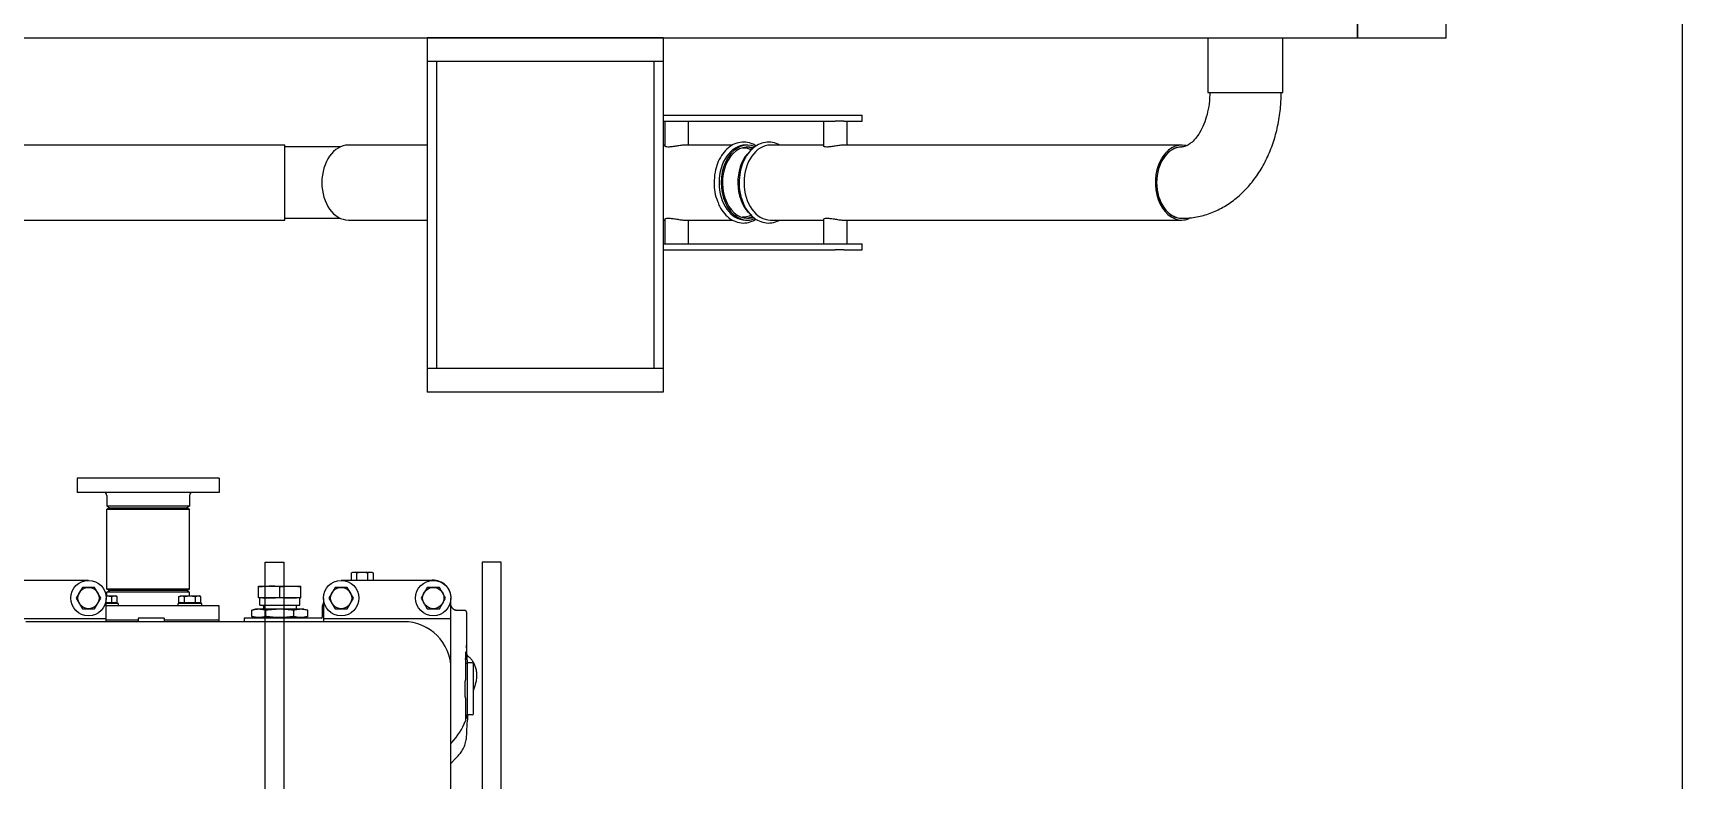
# Model space of a CAD drawing. Header units: millimetres. Extents: x 156850 to 204135, y 56350 to 74150.
# Drawn here: x 158953 to 160350, y 63011 to 63644 of the extents above; entities that cross this region are included whole.
import ezdxf

# ---------------------------------------------------------------- set-up
doc = ezdxf.new("R2010")
doc.units = ezdxf.units.MM
doc.header["$LTSCALE"] = 150
doc.layers.add('-----33 Equipment', color=5, linetype='Continuous')

# ---------------------------------------------------------------- blocks, each defined once
blk = doc.blocks.new('X-2F-PLAN$0$A$C73FA2420')
at = {"color": 0, "linetype": 'Continuous'}
for p, q in [((3393.733949000714, 422.7776102818898), (3393.733949000714, 530.7776102818898)), ((3426.233949000714, 437.7776102818898), (3426.233949000714, 515.7776102818898)), ((3391.233949000714, 170.7776102818898), (3391.233949000714, 490.7776102818898)), ((3411.233949000714, 448.1699151272769), (3402.233949000714, 442.9737627045834)), ((3420.233949000714, 442.9737627045834), (3411.233949000714, 448.1699151272769)), ((3512.733949000714, 447.2476102819201), (3500.733949000714, 447.2476102819201)), ((3500.733949000714, 327.2476102819201), (3500.733949000714, 447.2476102819201)), ((3512.733949000714, 327.2476102819201), (3512.733949000714, 447.2476102819201)), ((3402.233949000714, 442.9737627045834), (3402.233949000714, 432.5814578590798)), ((3420.233949000714, 432.5814578590798), (3420.233949000714, 442.9737627045834)), ((3391.233949000714, 422.7776102818898), (3411.233949000714, 422.7776102818898)), ((3392.733949000714, 422.7776102818898), (3392.733949000714, 395.7776102818898)), ((3402.233949000714, 432.5814578590798), (3411.233949000714, 427.3853054363863)), ((3404.733949000714, 327.2476102819201), (3404.733949000714, 422.7776102818898)), ((3406.733949000714, 412.602949341177), (3406.733949000714, 422.7776102818898)), ((3407.333949000691, 422.7776102818898), (3407.333949000691, 413.365345034108)), ((3411.233949000714, 427.3853054363863), (3420.233949000714, 432.5814578590798)), ((3413.133949000621, 422.9135009638267), (3413.133949000621, 414.6030430218088)), ((3413.133949000621, 422.2476102819201), (3416.290573327686, 422.2476102819201)), ((3416.290573327686, 422.2476102819201), (3417.733949000714, 419.7476102819201)), ((3416.290573327686, 352.2476102819201), (3416.290573327686, 422.2476102819201)), ((3417.733953882824, 420.2476068225806), (3418.88865510968, 422.2476072928985)), ((3417.733949000714, 354.2477249695803), (3417.733949000714, 420.2474955940852)), ((3418.888649932574, 422.2476102819201), (3486.579248068738, 422.2476102819201)), ((3418.888649960514, 352.2476102819201), (3418.888649960514, 422.2476102818036)), ((3487.733944118489, 420.2476068225806), (3486.579242891632, 422.2476072928985)), ((3486.579248040915, 422.2476102818036), (3486.579248040915, 352.2476102819201)), ((3489.177324673627, 422.2476102819201), (3487.733949000714, 419.7476102819201)), ((3487.733949000714, 420.2474955940852), (3487.733949000714, 354.2477249695803)), ((3498.233949000714, 422.2476102819201), (3489.177324673627, 422.2476102819201)), ((3489.177324673627, 352.2476102819201), (3489.177324673627, 422.2476102819201)), ((3406.733949000714, 412.602949341177), (3404.733949000714, 412.602949341177)), ((3407.333949000691, 417.9841471877298), (3412.419417820871, 417.9841471877298)), ((3407.333949000691, 413.365345034108), (3412.419417820871, 413.365345034108)), ((3412.419417820871, 413.365345034108), (3413.133949000621, 414.602949341177)), ((3394.233949000714, 395.7776102818898), (3391.233949000714, 395.7776102818898)), ((3394.233949000714, 373.7776102818898), (3394.233949000714, 395.7776102818898)), ((3394.233949000714, 373.7776102818898), (3391.233949000714, 373.7776102818898)), ((3392.733949000714, 373.7776102818898), (3392.733949000714, 327.2476102819201)), ((3404.733949000714, 361.8922712224885), (3406.733949000714, 361.8922712224885)), ((3406.733949000714, 341.8922712224885), (3406.733949000714, 361.8922712224885)), ((3407.333949000691, 361.1298755296157), (3412.419417820871, 361.1298755296157)), ((3407.333949000691, 361.1298755296157), (3407.333949000691, 342.6546669154777)), ((3407.333949000691, 356.5110733759939), (3412.419417820871, 356.5110733759939)), ((3412.419417820871, 361.1298755296157), (3413.133949000621, 359.8922712224885)), ((3413.133949000621, 359.8921775419149), (3413.133949000621, 343.8923649031785)), ((3413.133949000621, 352.2476102819201), (3416.290573327686, 352.2476102819201)), ((3416.290573327686, 352.2476102819201), (3417.733949000714, 354.7476102819201)), ((3417.733953882824, 354.2476137410849), (3418.88865510968, 352.2476132708252)), ((3418.888649932574, 352.2476102819201), (3486.579248068738, 352.2476102819201)), ((3487.733944118489, 354.2476137410849), (3486.579242891632, 352.2476132708252)), ((3489.177324673627, 352.2476102819201), (3487.733949000714, 354.7476102819201)), ((3498.233949000714, 352.2476102819201), (3489.177324673627, 352.2476102819201)), ((3404.733949000714, 341.8922712224885), (3406.733949000714, 341.8922712224885)), ((3407.333949000691, 347.2734690689831), (3412.419417820871, 347.2734690689831)), ((3407.333949000691, 342.6546669154777), (3412.419417820871, 342.6546669154777)), ((3412.419417820871, 342.6546669154777), (3413.133949000621, 343.8922712224885)), ((3391.233949000714, 327.2476102819201), (3404.733949000714, 327.2476102819201)), ((3512.733949000714, 327.2476102819201), (3500.733949000714, 327.2476102819201)), ((3394.233949000714, 305.9597652307129), (3391.233949000714, 305.9597652307129)), ((3394.233949000714, 240.5776102818782), (3394.233949000714, 305.9597652307129)), ((3394.733949000714, 296.1776102819131), (3394.233949000714, 296.1776102819131)), ((3395.583712629392, 299.4489713186049), (3394.733949000714, 296.2776102818898)), ((3394.733949000714, 255.2778516053804), (3394.733949000714, 296.2773689582828)), ((3395.583712629392, 299.4489713186049), (3400.88418537192, 299.4489713186049)), ((3401.733949000714, 296.2776102818898), (3400.88418537192, 299.4489713186049)), ((3401.733949000714, 255.2778516053804), (3401.733949000714, 296.2773689582828)), ((3411.341644155327, 257.8581993742264), (3411.341644155327, 293.7776102817734)), ((3411.341644155327, 293.7776102818898), (3421.341644155327, 293.7776102818898)), ((3421.341644155327, 293.7776102818898), (3421.341644155327, 257.8581993742264)), ((3395.583712629392, 287.6132908001891), (3400.88418537192, 287.6132908001891)), ((3404.319735438214, 289.6276102819247), (3402.733949000714, 289.6276102819247)), ((3405.341644155327, 290.2353054364212), (3405.026842219522, 289.9205035006744)), ((3405.341644155327, 292.7776102818898), (3405.341644155327, 258.7776102818898)), ((3405.341644155327, 292.7776102818898), (3410.741644155234, 292.7776102818898)), ((3411.835356537369, 275.6977286249748), (3420.847931773053, 275.6977286249748)), ((3394.733949000714, 255.3776102819247), (3394.233949000714, 255.3776102819247)), ((3395.583712629392, 252.1062492451165), (3394.733949000714, 255.2776102818898)), ((3395.583712629392, 263.941929763474), (3400.88418537192, 263.941929763474)), ((3395.583712629392, 252.1062492451165), (3400.88418537192, 252.1062492451165)), ((3401.733949000714, 255.2776102818898), (3400.88418537192, 252.1062492451165)), ((3404.319735438214, 261.9276102819131), (3402.733949000714, 261.9276102819131)), ((3405.341644155327, 261.3199151273002), (3405.026842219522, 261.6347170629888)), ((3405.341644155327, 258.7776102818898), (3410.741644155234, 258.7776102818898)), ((3411.341644155327, 257.8581993742264), (3421.341644155327, 257.8581993742264)), ((3411.233949000714, 238.7776102818898), (3391.233949000714, 238.7776102818898)), ((3393.733949000714, 130.7776102818898), (3393.733949000714, 238.7776102818898)), ((3404.602555450052, 239.7776102818898), (3395.033949000644, 239.7776102818898)), ((3411.233949000714, 234.1699151272769), (3402.233949000714, 228.9737627045834)), ((3402.233949000714, 228.9737627045834), (3402.233949000714, 218.5814578590798)), ((3420.233949000714, 228.9737627045834), (3411.233949000714, 234.1699151272769)), ((3420.233949000714, 218.5814578590798), (3420.233949000714, 228.9737627045834)), ((3426.233949000714, 145.7776102818898), (3426.233949000714, 223.7776102818898)), ((3402.233949000714, 218.5814578590798), (3411.233949000714, 213.3853054363863)), ((3411.233949000714, 213.3853054363863), (3420.233949000714, 218.5814578590798)), ((3426.233949000714, 215.0152145889006), (3432.519417820848, 215.0152145889006)), ((3426.233949000714, 210.3964124353952), (3432.519417820848, 210.3964124353952)), ((3433.233949000714, 213.7776102818898), (3433.233949000714, 197.7776102818898)), ((3426.233949000714, 201.1588081283262), (3432.519417820848, 201.1588081283262)), ((3426.233949000714, 196.5400059748208), (3432.519417820848, 196.5400059748208)), ((3411.233949000714, 156.1699151272769), (3402.233949000714, 150.9737627045834)), ((3420.233949000714, 150.9737627045834), (3411.233949000714, 156.1699151272769)), ((3402.233949000714, 150.9737627045834), (3402.233949000714, 140.5814578590798)), ((3402.233949000714, 140.5814578590798), (3411.233949000714, 135.3853054363863)), ((3411.233949000714, 135.3853054363863), (3420.233949000714, 140.5814578590798)), ((3420.233949000714, 140.5814578590798), (3420.233949000714, 150.9737627045834)), ((2831.233949000714, 130.7776102818898), (3411.233949000714, 130.7776102818898)), ((3287.997229129076, 130.6573435632745), (3288.040927817929, 130.6396022845292)), ((3307.699921401916, 118.2776102818898), (3326.423638488282, 118.2776102818898)), ((3312.233949000714, 112.7776102818898), (3312.233949000714, 116.7776102818898)), ((3312.234333530068, 116.7776102818898), (3356.233564471244, 116.7776102818898)), ((3312.283949000644, 118.2776102818898), (3312.283949000644, 116.7776102818898)), ((3313.234521399019, 111.7776102818898), (3355.233376602293, 111.7776102818898)), ((3329.469234948396, 118.7776102818898), (3338.998663052917, 118.7776102818898)), ((3342.044259512913, 118.2776102818898), (3365.573188508512, 118.2776102818898)), ((3356.183949000668, 118.2776102818898), (3356.183949000668, 116.7776102818898)), ((3356.233949000714, 112.7776102818898), (3356.233949000714, 116.7776102818898)), ((3356.234574602568, 116.7598390729981), (3371.341319618048, 117.618519901298)), ((3359.553721824777, 118.2776102818898), (3359.553721824777, 119.1093995503034)), ((3359.683945802273, 118.7776102818898), (3359.553721824777, 118.7776102818898)), ((3399.234862760175, 117.618519901298), (3369.895797876758, 117.618519901298)), ((3400.733949000714, 119.1176061418955), (3400.733949000714, 125.1908376658102))]:
    blk.add_line(p, q, dxfattribs=at)
for points in [[(3271.194584970945, 130.7776102818898), (3271.309507262893, 130.6806342555792), (3271.944153528428, 130.1219627279206), (3272.536734227673, 129.5814525284804), (3273.098916844698, 129.0536761162221), (3273.640487159719, 128.5338554996997), (3274.170231557218, 128.0174496911932)], [(3274.170231557218, 128.0174496911932), (3275.236231060117, 126.9691748087062), (3275.78847092588, 126.4298433057265), (3276.363073307439, 125.8771707150736), (3276.971764872316, 125.3054099197034), (3277.623558394029, 124.7129557640874), (3278.322299888125, 124.1040113868075), (3279.07012073556, 123.4847502522171), (3279.86751929333, 122.8627182901837), (3280.715348358732, 122.2448407469783), (3281.617765290313, 121.6357038512942), (3282.570519262343, 121.0453766494174), (3283.566933566821, 120.4838722462882), (3284.599035433726, 119.9600415186142), (3285.652266700636, 119.4838211929891), (3286.716977153905, 119.0607844226761), (3287.794669178664, 118.6904750764952), (3288.887014201144, 118.3717531327275), (3289.970863966388, 118.1102322824881), (3291.042849030113, 117.9052532194182), (3292.116683295928, 117.7474956060178), (3293.14096033934, 117.6341765064863), (3294.151772632031, 117.5520936070825), (3295.281464397325, 117.4863378353184), (3296.58472519787, 117.4293949455023), (3297.952987425379, 117.3801640435122), (3299.289739488624, 117.3273211113992), (3300.607837250107, 117.2597642273759), (3301.998691550456, 117.1760200784192), (3303.510438472615, 117.0758530871244), (3305.145429363009, 116.9568827613839), (3306.906110953423, 116.8132480998756), (3308.745031634811, 116.6441823169007), (3310.597208816092, 116.4534888149938), (3312.233949000714, 116.2660768363276)], [(3288.040927817929, 130.6396022845292), (3288.244607142755, 130.5458210803918), (3288.451811212813, 130.4301500368747), (3288.657962035853, 130.2919484918821), (3288.860046708025, 130.1300382965128), (3288.940441990737, 130.0570814316743)], [(3307.200391303631, 118.5287573604728), (3307.364589063101, 118.459117411403), (3307.652971880394, 118.3068634041119), (3307.700694480794, 118.2776102818898)], [(3332.937240185915, 111.7776102818898), (3332.970904641319, 111.7667235661065), (3333.800856631016, 111.4941861199914), (3334.624174921424, 111.2211533061927)], [(3334.624174921424, 111.2211533061927), (3336.256842092727, 110.676920406404), (3337.045005875058, 110.4151254923199), (3337.804450443247, 110.1649335473194), (3338.584477022407, 109.9155993455206), (3339.372589202714, 109.6787171314936), (3340.196770537761, 109.4532231641933), (3341.087356067961, 109.2408039165894), (3342.042966248118, 109.0546981833177), (3343.051434805733, 108.9083995547262), (3344.084907893674, 108.8103454153752), (3345.129888117895, 108.7633452616865), (3346.171826509293, 108.7667288898956), (3347.195533681777, 108.8177973477868), (3348.186941531138, 108.9115345454193), (3349.141037713387, 109.0437066839077), (3350.059389147093, 109.2111562602222), (3350.94404487859, 109.4110973292845), (3351.797239140258, 109.641129065596), (3352.621304678149, 109.8992446833872), (3353.418382611824, 110.1838609881233), (3354.18972118583, 110.49368723511), (3354.936180742108, 110.8276758769061), (3355.657552897232, 111.1845514801098), (3356.353150298703, 111.5628737019724), (3357.022112218896, 111.9610813311883), (3357.663946260349, 112.3776530658943), (3358.279054914368, 112.8109738974017), (3358.867568260292, 113.2591169230873), (3359.42960228282, 113.7202222470078), (3359.965204366832, 114.1924238277134), (3360.474584122421, 114.6740325004212), (3360.957709583803, 115.1631443442893), (3361.414207406691, 115.6574179662275), (3361.844232440228, 116.1549083329155), (3362.248296225327, 116.6539551786846), (3362.603406314272, 117.1218491343898)]]:
    blk.add_lwpolyline(points, dxfattribs=at)
for centre, radius in [((3411.233949000714, 437.7776102818898), 15), ((3411.233949000714, 437.7776102818898), 9), ((3411.233949000714, 223.7776102818898), 15), ((3411.233949000714, 223.7776102818898), 9), ((3411.233949000714, 145.7776102818898), 15), ((3411.233949000714, 145.7776102818898), 9)]:
    blk.add_circle(centre, radius, dxfattribs=at)
for centre, radius, start, end in [((3498.233949000714, 424.7476102819201), 2.5, 270, 359.9999984391951), ((3406.733949000714, 414.7529493412003), 0.6, 0, 90), ((3406.733949000714, 359.7422712225234), 0.6, 270, 0), ((3498.233949000714, 349.7476102819201), 2.5, 1.560804947053694e-06, 90), ((3406.733949000714, 344.0422712225118), 0.6, 0, 90), ((3410.741644155234, 293.3776102819247), 0.6, 270, 0), ((3402.733949000714, 290.6276102819247), 1, 180, 270), ((3404.319735438214, 290.6276102819247), 1, 270, 315), ((3402.733949000714, 260.9276102819131), 1, 90, 180), ((3404.319735438214, 260.9276102819131), 1, 44.99999999764176, 90), ((3410.741644155234, 258.1776102819131), 0.6, 0, 90), ((3395.033949000644, 240.5776102818782), 0.8, 180, 270), ((3351.233949000714, 170.7776102818898), 40, 270, 0), ((3411.233949000714, 145.7776102818898), 15.1283609979, 267.4528517312587, 3.310726106661256), ((3327.733949000714, 171.2776102818898), 56.60449502100001, 226.7432215902674, 248.7281471114275), ((3313.233949000714, 112.7776102818898), 1, 180, 270), ((3355.233949000714, 112.7776102818898), 1, 270, 0)]:
    blk.add_arc(centre, radius, start, end, dxfattribs=at)
for points, start_tangent, end_tangent in [([(3413.133949000621, 422.602949341177), (3413.08767974074, 421.4677516156808), (3412.951109856134, 420.3297847047215), (3412.726736293291, 419.1703881770954), (3412.419417820871, 417.9841471877298)], (0, -0.99999999999994), (-0.2773500981044776, -0.9607689228327617)), ([(3413.130253049778, 422.92238484259), (3413.133949000621, 422.602949341177)], (0.02308886627500012, -0.9997334165937172), (0, -0.9999999999998085)), ([(3412.419417820871, 417.9841471877298), (3412.726736293291, 417.3910266928724), (3412.951109856134, 416.8113284292049), (3413.08767974074, 416.2423449737253), (3413.133949000621, 415.6747461109189)], (0.500000000003501, -0.8660254037818657), (0, -0.9999999999999274)), ([(3412.951109856134, 414.5381637926912), (3412.726736293291, 413.9584655289073), (3412.419417820871, 413.365345034108)], (-0.3009034647608989, -0.9536546046104292), (-0.4999999999972551, -0.8660254037860685)), ([(3412.981671355315, 414.63920894888), (3412.951109856134, 414.5381637926912)], (-0.2779159102923824, -0.9606054063981607), (-0.3009034650470729, -0.9536546045219267)), ([(3413.133949000621, 415.6747461109189), (3413.08767974074, 415.1071472481126), (3412.981671355315, 414.63920894888)], (0, -0.9999999999999273), (-0.2779159099999945, -0.9606054064855452)), ([(3412.419417820871, 361.1298755296157), (3412.726736293291, 360.5367550348165), (3412.951109856134, 359.9570567709743)], (0.4999999999972552, -0.8660254037860686), (0.3009034647609582, -0.9536546046105477)), ([(3413.133949000621, 358.8204744528048), (3413.08767974074, 358.2528755899984), (3412.951109856134, 357.683892134577), (3412.726736293291, 357.1041938707931), (3412.419417820871, 356.5110733759939)], (0, -0.9999999999999273), (-0.5000000000033819, -0.866025403781984)), ([(3412.419417820871, 356.5110733759939), (3412.726736293291, 355.3248323866283), (3412.951109856134, 354.1654358590022), (3413.08767974074, 353.0274689479847), (3413.133949000621, 351.8922712224885)], (0.2773500981044775, -0.9607689228327615), (0, -0.9999999999999402)), ([(3413.133949000621, 351.8922712224885), (3413.08767974074, 350.7570734969922), (3412.951109856134, 349.6191065859748), (3412.726736293291, 348.4597100584069), (3412.419417820871, 347.2734690689831)], (0, -0.99999999999994), (-0.2773500981050838, -0.9607689228328362)), ([(3412.951109856134, 359.9570567709743), (3412.981671355315, 359.8560116147855)], (0.3009034650470729, -0.9536546045219267), (0.2779159102923824, -0.9606054063981607)), ([(3412.981671355315, 359.8560116147855), (3413.08767974074, 359.3880733156111), (3413.133949000621, 358.8204744528048)], (0.2779159099987568, -0.9606054064854682), (0, -0.9999999999999271)), ([(3412.419417820871, 347.2734690689831), (3412.726736293291, 346.6803485743003), (3412.951109856134, 346.1006503105164), (3413.08767974074, 345.5316668549785), (3413.133949000621, 344.9640679922304)], (0.500000000005186, -0.8660254037819657), (0, -0.9999999999999891)), ([(3412.951109856134, 343.8274856740027), (3412.726736293291, 343.2477874102187), (3412.419417820871, 342.6546669154777)], (-0.3009034647608989, -0.9536546046104292), (-0.4999999999971361, -0.8660254037859316)), ([(3412.981671355315, 343.9285308303079), (3412.951109856134, 343.8274856740027)], (-0.2779159102962602, -0.9606054063986593), (-0.3009034650396094, -0.9536546045216854)), ([(3413.133949000621, 344.9640679922304), (3413.08767974074, 344.3964691294823), (3412.981671355315, 343.9285308303079)], (0, -0.9999999999999887), (-0.2779159099987568, -0.9606054064854682)), ([(3394.733949000714, 293.531131056021), (3394.790358169121, 295.003859534103), (3394.955556917237, 296.4719280255958), (3395.221451586927, 297.9443192754989), (3395.583712629392, 299.4489713186049)], (-1.832802205717252e-10, 0.9999999999999926), (0.258819045101696, 0.9659258262892357)), ([(3395.583712629392, 287.6132908001891), (3395.221419619862, 289.1180936867022), (3394.955479219439, 290.5908598657115), (3394.790330135496, 292.0587704489008), (3394.733949000714, 293.531131056021)], (-0.258819045101173, 0.9659258262892836), (-1.833260797332268e-10, 0.9999999999999959)), ([(3401.733949000714, 293.531131056021), (3401.677539832308, 295.003859534103), (3401.512341084075, 296.4719280255958), (3401.246446414385, 297.9443192754989), (3400.88418537192, 299.4489713186049)], (1.832802205717252e-10, 0.9999999999999926), (-0.258819045101696, 0.9659258262892357)), ([(3400.88418537192, 287.6132908001891), (3401.24647838145, 289.1180936867022), (3401.512418781873, 290.5908598657115), (3401.677567865816, 292.0587704489008), (3401.733949000714, 293.531131056021)], (0.258819045101173, 0.9659258262892836), (1.833260797326726e-10, 0.999999999999982)), ([(3411.835356967757, 293.7776102818898), (3411.625426822924, 291.4853191185975), (3411.470830937615, 289.2369857283775), (3411.374560939497, 286.9918795792037), (3411.341644155327, 284.7376693217084)], (-0.1013531919948165, -0.9948505065950944), (2.178478180818408e-11, -0.9999999999999944)), ([(3420.847931342665, 293.7776102818898), (3421.057861486217, 291.4853191350121), (3421.212457370944, 289.2369857606827), (3421.308727369527, 286.9918796278071), (3421.341644155327, 284.7376694519771)], (0.1013531919948615, -0.9948505065950636), (-2.178478259700322e-11, -0.9999999999999996)), ([(3394.733949000714, 275.7776102750213), (3394.790358169121, 278.7230672311271), (3394.955556917237, 281.6592042142875), (3395.221451586927, 284.6039867139771), (3395.583712629392, 287.6132908001891)], (-9.261666085256231e-11, 1.000000000000009), (0.1327881760943488, 0.9911444396703525)), ([(3401.733949000714, 275.7776102750213), (3401.677539832308, 278.7230672311271), (3401.512341084075, 281.6592042142875), (3401.246446414385, 284.6039867139771), (3400.88418537192, 287.6132908001891)], (9.261666085256231e-11, 1.000000000000009), (-0.1327881760943488, 0.9911444396703525)), ([(3411.341644155327, 284.7376693217084), (3411.401679765899, 281.6868878931855), (3411.571695616702, 278.6869708515005), (3411.835356071126, 275.6977286249748)], (2.190747595678665e-11, -0.9999999999999906), (0.1013532264157689, -0.9948505030882978)), ([(3420.847931306344, 275.6977286249748), (3421.05553898064, 277.9612780155148), (3421.210428238963, 280.2024452819023), (3421.308029731736, 282.4595721486839), (3421.341644155327, 284.7376694519771)], (0.1013531627599546, 0.9948505095735097), (2.215509484338679e-11, 0.9999999999999618)), ([(3395.583712629392, 263.941929763474), (3395.221419619862, 266.9515355363837), (3394.955479219439, 269.8970678944024), (3394.790330135496, 272.8328890607809), (3394.733949000714, 275.7776102750213)], (-0.1327881760992311, 0.9911444396697122), (-9.263980962468716e-11, 0.9999999999999898)), ([(3400.88418537192, 263.941929763474), (3401.24647838145, 266.9515355363837), (3401.512418781873, 269.8970678944024), (3401.677567865816, 272.8328890607809), (3401.733949000714, 275.7776102750213)], (0.1327881760992311, 0.9911444396697122), (9.263980962461711e-11, 0.9999999999999862)), ([(3411.835356537369, 275.6977286249748), (3411.606504235067, 273.1195100080222), (3411.448421051609, 270.5879440552089), (3411.366150310962, 268.0506671693292), (3411.3661781681, 265.5035682177986), (3411.448504450265, 262.9662469081813), (3411.606562598608, 260.4356523455936), (3411.835356538417, 257.8581993742264)], (-0.1000193455477906, -0.9949854926159735), (0.1000193829068241, -0.9949854888604975)), ([(3420.847931773053, 275.6977286249748), (3421.076784075354, 273.1195100080222), (3421.234867258929, 270.5879440552089), (3421.31713799946, 268.0506671693292), (3421.317110142321, 265.5035682177986), (3421.234783860156, 262.9662469081813), (3421.07672571193, 260.4356523455936), (3420.847931772121, 257.8581993742264)], (0.1000194095123604, -0.9949854861859949), (-0.1000193829068241, -0.9949854888604975)), ([(3394.733949000714, 258.0240895007737), (3394.790358169121, 259.4968179789139), (3394.955556917237, 260.9648864705232), (3395.221451586927, 262.4372777204262), (3395.583712629392, 263.941929763474)], (-1.832802205644919e-10, 0.9999999999999829), (0.258819045102345, 0.9659258262891858)), ([(3395.583712629392, 252.1062492451165), (3395.221419619862, 253.6110521316295), (3394.955479219439, 255.0838183105807), (3394.790330135496, 256.5517288938281), (3394.733949000714, 258.0240895007737)], (-0.258819045101173, 0.9659258262893387), (-1.833260797549376e-10, 1.000000000000025)), ([(3401.733949000714, 258.0240895007737), (3401.677539832308, 259.4968179789139), (3401.512341084075, 260.9648864705232), (3401.246446414385, 262.4372777204262), (3400.88418537192, 263.941929763474)], (1.832802205644919e-10, 0.9999999999999829), (-0.258819045102345, 0.9659258262891858)), ([(3400.88418537192, 252.1062492451165), (3401.24647838145, 253.6110521316295), (3401.512418781873, 255.0838183105807), (3401.677567865816, 256.5517288938281), (3401.733949000714, 258.0240895007737)], (0.258819045101173, 0.9659258262893387), (1.833260797543834e-10, 1.000000000000011)), ([(3404.568811475881, 239.7776102818898), (3404.933690596255, 239.5377622593078), (3405.252884050831, 239.3364055941929), (3405.523374922923, 239.166510074283), (3405.742071354529, 239.0223308476852), (3405.904260086361, 238.899784774927), (3406.002018495812, 238.7983536642278), (3406.01403905754, 238.7800443872111)], (0.827997604230921, -0.5607316357989968), (0.5126295608365549, -0.8586098842528188)), ([(3404.602610470145, 239.7776121110073), (3405.180344423396, 239.4545835632016), (3406.01322503807, 239.0914522993844), (3406.88619277731, 238.8245094079175), (3407.136957387906, 238.7675635396736)], (0.8517835648956568, -0.5238938428482252), (0.9786174876619287, -0.2056886307947796)), ([(3432.519417820848, 215.0152145889006), (3433.052763141342, 213.8371462184004), (3433.077772573917, 213.7540516427835)], (0.4999999999698048, -0.8660254038020659), (0.2786401422508091, -0.9603955805418602)), ([(3433.233949001529, 212.7058135208208), (3433.153264694731, 211.954894250608), (3432.912240770529, 211.1871028292226), (3432.519417820848, 210.3964124353952)], (0, -0.9999999999999639), (-0.4999999999865872, -0.8660254037923751)), ([(3432.519417820848, 210.3964124353952), (3433.052763141808, 208.040275691601), (3433.23394900118, 205.7776102924254)], (0.2773500981124932, -0.9607689228306011), (1.557823119585483e-09, -0.999999999999981)), ([(3433.077772573917, 213.7540516427835), (3433.233949001529, 212.7058135208208)], (0.2786401422600479, -0.9603955805401974), (3.115152881480267e-09, -1.000000000000003)), ([(3433.23394900118, 205.7776102924254), (3433.153264694731, 204.2757717586937), (3432.912240770529, 202.740188915981), (3432.519417820848, 201.1588081283262)], (0, -0.9999999999999988), (-0.2773500981139223, -0.9607689228300268)), ([(3432.519417820848, 201.1588081283262), (3433.052763141342, 199.9807397578843), (3433.233949001529, 198.8494070601882)], (0.4999999999829225, -0.86602540379439), (3.116057527254657e-09, -1.000000000000032)), ([(3432.912240770529, 197.33069636859), (3432.519417820848, 196.5400059748208)], (-0.3791305293876813, -0.925343202107194), (-0.5000000000052923, -0.8660254037815069)), ([(3433.233949001529, 198.8494070601882), (3433.153264694731, 198.0984877899755), (3432.912240770529, 197.33069636859)], (0, -0.9999999999999639), (-0.379130529438826, -0.925343202086388)), ([(3288.093476018752, 130.618068775977), (3287.90980013099, 130.6795080797165)], (-0.938949354061094, 0.3440553887287219), (-0.9570029379120972, 0.2900782253619698)), ([(3400.733949000714, 125.1908376659849), (3400.762951206998, 125.780048528628), (3400.850339810364, 126.3668322844896), (3400.995267682942, 126.9420908397879)], (0, 1.000000000000013), (0.291967946933425, 0.9564281039176316)), ([(3402.570153516135, 129.4567898808746), (3402.20477740292, 129.0841097832308), (3401.870410269708, 128.6744907276006), (3401.580044996343, 128.2438904059818), (3401.337889568531, 127.804686598829), (3401.144421758829, 127.3690092170145), (3400.995267682942, 126.9420908397879)], (-0.7314382292902055, -0.6819077039706368), (-0.2919679469139584, -0.9564281039235919)), ([(3402.570153516135, 129.4567898808746), (3403.033083043993, 129.8413739699754), (3403.570085406536, 130.1911453143111), (3404.180637859507, 130.491618664586), (3404.860552911414, 130.7271694102092), (3404.991039591958, 130.7617827989161)], (0.7314383781949817, 0.6819075442497167), (0.9694835636792398, 0.2451563169935323)), ([(3309.114789587213, 118.2133802871103), (3309.027458783123, 118.2396167297848), (3308.959415709483, 118.2594963146839), (3308.912120382767, 118.2746337840217)], (-0.955760185984558, 0.294147015754569), (-0.9756223979527693, 0.2194560014858465)), ([(3311.58519599773, 117.4776102819014), (3311.130528459325, 117.6071235734271), (3310.743864873191, 117.7197419186123), (3310.413755619898, 117.8175993990153), (3310.130831463961, 117.9026310106274), (3309.888142253621, 117.9763301907806), (3309.679959136993, 118.0400121588027), (3309.501818698831, 118.0947386487969), (3309.349927083473, 118.141456998128), (3309.221581425751, 118.180839886074), (3309.114789587213, 118.2133802871103)], (-0.9626361960562289, 0.270797994902382), (-0.9557601859704363, 0.2941470158207681)), ([(3312.282411130611, 117.2859308014158), (3311.58519599773, 117.4776102819014)], (-0.965782716195252, 0.2593525498177618), (-0.9626361960494768, 0.2707979949241624)), ([(3326.423638488282, 118.2776102818898), (3326.514413065626, 118.3370707940194), (3326.614884303301, 118.3904812987312), (3326.725513950107, 118.4394989091088), (3326.847195767332, 118.4850732831983), (3326.980719974032, 118.5276284707943), (3327.127053850447, 118.5673737028847), (3327.287218496785, 118.6043434944004), (3327.462146091159, 118.6384257713216), (3327.652527762577, 118.6693933939096), (3327.858623926528, 118.6969400289236), (3328.08023891272, 118.7207456793985), (3328.318743733107, 118.7406786361826), (3328.57586100942, 118.7565664484282), (3328.852664007922, 118.7681591585279), (3329.150127339875, 118.7752298432169), (3329.469234948396, 118.7776102818898)], (0.8049308339890924, 0.5933686480503539), (0.9999999999987573, 0)), ([(3338.998663052917, 118.7776102818898), (3339.317742799525, 118.775230272382), (3339.615184986265, 118.7681607578998), (3339.89197292598, 118.7565697575919), (3340.149080622592, 118.7406839752221), (3340.387580397772, 118.7207531763124), (3340.609194434946, 118.6969496062957), (3340.815293185064, 118.6694047867786), (3341.005680783652, 118.6384384600096), (3341.18061671406, 118.6043568301247), (3341.340791265713, 118.567386956478), (3341.487135840813, 118.5276408860227), (3341.620670835837, 118.4850841258303), (3341.742362880614, 118.4395075208158), (3341.853001600713, 118.3904871518025), (3341.953479964519, 118.3370737101068), (3342.044259512913, 118.2776102818898)], (1.000000000001635, 0), (0.8049308339807149, -0.5933686480632644)), ([(3363.225649990956, 118.1533447700203), (3362.478466889821, 118.2102951402194), (3361.441851587617, 118.2776102818898)], (-0.9966677465381547, 0.08156839468419809), (-0.9982135263710631, 0.05974743317094833)), ([(3365.583936623647, 117.8366514375084), (3365.539549131645, 117.8453021966852), (3365.221318080672, 117.9209256132017), (3364.753473197576, 117.9955940092914), (3364.138279591221, 118.0689466985059), (3363.378714855877, 118.1406294166227), (3363.225649990956, 118.1533447700203)], (-0.9782357756413322, 0.2074964271475556), (-0.9966677465403339, 0.08156839466532247)), ([(3365.573188508512, 118.2776102818898), (3365.579835349461, 117.9488918557763), (3365.581884914078, 117.8260805882746)], (0.02289065390260164, -0.9997379746533295), (0.01576128637271086, -0.9998757832110294)), ([(3365.581884914078, 117.8260805882746), (3365.584866780904, 117.6163884034031)], (0.01576128653252224, -0.999875783208556), (0.01269958342857753, -0.9999193570387858)), ([(3369.895797876758, 117.618519901298), (3367.683281890349, 117.6179702646914), (3365.584866780904, 117.6163884034031)], (-1.000000000000198, -2.644433001245715e-09), (-0.9999994889573928, -0.001010982484102132)), ([(3399.234862760175, 117.618519901298), (3399.494148477097, 117.6410904329969), (3399.746892891359, 117.7085989420884), (3399.982749792049, 117.8182639803854), (3400.19719069975, 117.9679794993135), (3400.383638174506, 118.1542620838736), (3400.533402055851, 118.3683254530188), (3400.64360265783, 118.604840575892), (3400.71117709903, 118.8571752703865), (3400.733949000714, 119.1176061418955)], (0.999999999999316, 0), (0, 0.9999999999999916))]:
    blk.add_spline(points, degree=3, dxfattribs=dict(at, start_tangent=start_tangent, end_tangent=end_tangent))
blk = doc.blocks.new('X-2F-PLAN$0$SE5')
at = {"color": 0, "linetype": 'Continuous'}
for p, q in [((2918.993228003382, 3268.277637877864), (3118.993228003382, 3268.277637877864)), ((2918.993228003382, 3248.277637877864), (2918.993228003382, 3268.277637877864)), ((3118.993228003382, 3248.277637877864), (3118.993228003382, 3268.277637877864)), ((2918.993228003382, 2988.277637877864), (2918.993228003382, 3248.277637877864)), ((2918.993228003382, 3248.277637877864), (3118.993228003382, 3248.277637877864)), ((2926.993228003382, 2988.277637877864), (2926.993228003382, 3248.277637877864)), ((3110.993228003382, 2988.277637877864), (3110.993228003382, 3248.277637877864)), ((3118.993228003382, 2988.277637877864), (3118.993228003382, 3248.277637877864)), ((2752.110875486619, 3147.877637877746), (2750.646409392552, 3147.877637877746)), ((2750.646409392552, 3147.877637877746), (2750.646409392552, 3142.877637877746)), ((2752.110875486619, 3142.877637877746), (2750.646409392552, 3142.877637877746)), ((2766.25301111035, 3147.877637877746), (2752.110875486619, 3147.877637877746)), ((2766.25301111035, 3142.877637877746), (2752.110875486619, 3142.877637877746)), ((2763.324078922215, 3142.877637877746), (2763.324078922215, 3122.627637877746)), ((2766.25301111035, 3147.877637877746), (2773.324078922215, 3147.877637877746)), ((2773.324078922215, 3142.877637877746), (2766.25301111035, 3142.877637877746)), ((2918.993228003382, 3147.877637877746), (2773.324078922215, 3147.877637877746)), ((2918.993228003382, 3142.877637877746), (2773.324078922215, 3142.877637877746)), ((2783.324078922215, 3121.833631646891), (2783.324078922215, 3142.877637877746)), ((2897.67436734766, 3142.877637877746), (2897.67436734766, 3122.627637877746)), ((2917.67436734766, 3121.833631646891), (2917.67436734766, 3142.877637877746)), ((2766.313961887088, 3122.627637877746), (2479.874764729797, 3122.627637877746)), ((2828.124854464173, 3122.627637877746), (2783.324078922215, 3122.627637877746)), ((2849.338057899769, 3122.627637877746), (2847.570290946803, 3122.627637877746)), ((2900.664250312532, 3122.627637877746), (2860.02693914875, 3122.627637877746)), ((2918.993228003382, 3122.627637877746), (2917.674367347659, 3122.627637877746)), ((3185.708753710212, 3122.627637877746), (3118.993228003382, 3122.627637877746)), ((3239.590290436626, 3121.127637877747), (3192.527844558704, 3121.127637877747)), ((3239.590290436626, 3122.627637877745), (3239.590290436626, 3059.127637877746)), ((3506.493228003383, 3122.627637877746), (3239.590290436627, 3122.627637877746)), ((2479.874764729797, 3059.127637877746), (2766.332184258935, 3059.127637877746)), ((2763.324078922215, 3059.127637877746), (2763.324078922215, 3038.877637877746)), ((2783.324078922215, 3038.877637877746), (2783.324078922215, 3059.922221291874)), ((2783.324078922215, 3059.127637877746), (2828.124854464173, 3059.127637877746)), ((2847.570290946803, 3059.127637877746), (2849.338057899769, 3059.127637877746)), ((2860.314145953591, 3059.127637877746), (2900.682472684379, 3059.127637877746)), ((2897.67436734766, 3059.127637877746), (2897.67436734766, 3038.877637877746)), ((2917.67436734766, 3038.877637877746), (2917.67436734766, 3059.922221291874)), ((2917.67436734766, 3059.127637877746), (2918.993228003382, 3059.127637877746)), ((3118.993228003382, 3059.127637877746), (3185.708753710212, 3059.127637877746)), ((3192.527844558705, 3060.627637877746), (3239.590290436626, 3060.627637877746)), ((3239.590290436626, 3059.127637877746), (3506.493228003382, 3059.127637877746)), ((2752.110875486619, 3038.877637877746), (2750.646409392551, 3038.877637877746)), ((2750.646409392552, 3038.877637877746), (2750.646409392552, 3033.877637877746)), ((2752.110875486619, 3033.877637877746), (2750.646409392552, 3033.877637877746)), ((2766.25301111035, 3038.877637877746), (2752.110875486619, 3038.877637877746)), ((2766.25301111035, 3033.877637877746), (2752.110875486619, 3033.877637877746)), ((2766.25301111035, 3038.877637877746), (2773.324078922215, 3038.877637877746)), ((2773.324078922215, 3033.877637877746), (2766.25301111035, 3033.877637877746)), ((2918.993228003382, 3038.877637877746), (2773.324078922215, 3038.877637877746)), ((2918.993228003382, 3033.877637877746), (2773.324078922215, 3033.877637877746)), ((2457.743228003381, 3014.677637877746), (2394.243228003382, 3014.677637877746)), ((2394.243228003382, 3014.677637877746), (2394.243228003382, 2968.277637877866)), ((2457.743228003381, 2968.277637877865), (2457.743228003381, 3014.677637877746)), ((2918.993228003382, 2988.277637877864), (3118.993228003382, 2988.277637877864)), ((2918.993228003382, 2968.277637877864), (2918.993228003382, 2988.277637877864)), ((3118.993228003382, 2968.277637877864), (3118.993228003382, 2988.277637877864)), ((2330.993228003382, 2968.277637877864), (2255.993228003382, 2968.277637877864)), ((2255.993228003382, 2968.277637877864), (2255.993228003382, 923.2776378778635)), ((2330.993228003382, 2968.277637877864), (2330.993228003382, 923.2776378778635)), ((2330.993228003382, 2893.277637877865), (2330.993228003382, 2968.277637877865)), ((5156.993228003382, 2968.277637877866), (2330.993228003382, 2968.277637877866)), ((2918.993228003382, 2968.277637877864), (3118.993228003382, 2968.277637877864))]:
    blk.add_line(p, q, dxfattribs=at)
for centre, radius, start, end in [((2817.300097328248, 3091.93057895876), 37.55792695892673, 358.3934953154089, 23.22177186635157), ((2838.513300763838, 3091.930578958758), 37.55792695893314, 358.3934953154106, 23.22177186634966), ((2789.846004945216, 3092.846295237074), 65.02706359679227, 350.5221746373486, 358.2651377873535), ((2811.059208380731, 3092.846295237081), 65.02706359687392, 350.5221746373533, 358.2651377873484), ((2851.130426163046, 3077.116240994206), 15.41967183237804, 242.9580984031709, 271.6238584042641)]:
    blk.add_arc(centre, radius, start, end, dxfattribs=at)
for centre, major_axis, ratio, start_param, end_param in [((2479.874764729796, 3090.877637877746), (0, 31.74999999999994), 0.7071067811865448, 0, 0.2835981652352405), ((2479.874764729796, 3090.877637877746), (0, 31.74999999999994), 0.7071067811865448, 2.982578783008326, 6.283185307179586), ((2479.874764729797, 3090.877637877746), (-1.110223024625156e-13, -30.24999999999989), 0.7071067811865464, 5.190388293169531e-15, 3.141151523606093), ((2479.874764729797, 3090.877637877746), (0, 30.1499999999999), 0.7071067811865445, 3.141592653589793, 6.283185307179586), ((2828.124854464173, 3090.877637877747), (0, -31.74999999999994), 0.7071067811865454, 0, 3.141592653589793), ((2847.570290946803, 3090.877637877746), (0, 31.74999999999994), 0.7071067811865448, 2.850361033176138, 6.283185307179586), ((2847.570290946803, 3090.877637877746), (0, 31.74999999999994), 0.7071067811865448, 0, 0.2684307793915027), ((2847.570290946803, 3090.877637877746), (2.775557561562891e-14, 30.1499999999999), 0.7071067811865445, 2.911788180687202, 6.283185307179586), ((2847.570290946803, 3090.877637877746), (2.775557561562891e-14, 30.1499999999999), 0.7071067811865445, 1.301900877847253e-15, 0.2203735190140585), ((2849.747517082015, 3090.877637877746), (2.775557561562891e-14, 30.1499999999999), 0.7071067811865445, 0.05108563384998899, 0.2958764109852082), ((2833.428155323072, 3090.877637877747), (0, -31.74999999999994), 0.7071067811865454, 0.6916621332211301, 2.488415410598037), ((2849.338057899769, 3090.877637877746), (0, 31.74999999999994), 0.7071067811865448, 3.141592653589793, 6.283185307179586), ((3185.708753710212, 3090.877637877747), (0, 31.74999999999994), 0.7071067811865448, 3.141592653589793, 6.283185307179586), ((2849.747517082015, 3090.877637877746), (2.775557561562891e-14, 30.1499999999999), 0.7071067811865445, 2.824746840524386, 3.090507086610859)]:
    blk.add_ellipse(centre, major_axis=major_axis, ratio=ratio, start_param=start_param, end_param=end_param, dxfattribs=at)
for points, knots in [([(2479.874764729797, 3121.127637877746), (2476.833219997988, 3121.034706691054), (2470.60160436502, 3120.783130328186), (2459.916209096614, 3118.509810611481), (2448.89431706704, 3114.180886912149), (2438.450684860278, 3108.010428553362), (2428.828485184972, 3100.123417673876), (2420.1336253353, 3090.601450375326), (2412.529121269219, 3079.57186950181), (2406.174584114311, 3067.229146607986), (2401.205795717969, 3053.778362169008), (2397.760374785275, 3039.649046818856), (2396.003389405646, 3026.181358190789), (2395.811719722179, 3018.402898902835), (2395.743228003381, 3014.677637877746)], [0, 0, 0, 0, 0.05876136565019995, 0.1421157076437467, 0.2254052797717172, 0.309465908513106, 0.3949691060674402, 0.4822749578681764, 0.5713570974777128, 0.6618534744342156, 0.7532545449120757, 0.8451081327246633, 0.9371260823881047, 1, 1, 1, 1]), ([(2783.324075212652, 3121.831615520309), (2783.324078413053, 3121.83101498417), (2783.324079542896, 3121.830414411511), (2783.323748682106, 3121.619206647777), (2783.065949080823, 3121.407761136815), (2782.071461933533, 3121.103264047288), (2781.324531257434, 3121.011898665544), (2779.471779186023, 3121.011528483854), (2778.348946218295, 3121.102578103391), (2775.935142511752, 3121.407124388936), (2774.63478429341, 3121.61848907129), (2772.023639175281, 3122.040297792555), (2770.73360018699, 3122.245618088992), (2768.294527020782, 3122.542630831614), (2767.18653805606, 3122.627561294551), (2766.254073276224, 3122.627637844053), (2766.253831856529, 3122.627637858077), (2766.253590449425, 3122.627637866306)], [0.3748217629614009, 0.3748217629614009, 0.3748217629614009, 0.3748217629614009, 0.375, 0.375, 0.4375, 0.4375, 0.5, 0.5, 0.5625, 0.5625, 0.625, 0.625, 0.6875, 0.6875, 0.75, 0.75, 0.7500161865907231, 0.7500161865907231, 0.7500161865907231, 0.7500161865907231]), ([(2851.815290566289, 3106.7393369483), (2851.273106470149, 3108.273183457072), (2849.939226049718, 3111.941876004683), (2846.143149998206, 3117.339675187847), (2840.948823204758, 3122.021926092402), (2834.945959730435, 3124.792801716209), (2828.666422717488, 3125.437620508295), (2823.948640912481, 3124.314896223166), (2821.438208578442, 3123.132111122485), (2820.855119216748, 3122.823433870512)], [0, 0, 0, 0, 0.05072170925433495, 0.142798665243865, 0.2348803164170537, 0.3261919142819087, 0.415881536917966, 0.5042641188525393, 0.5315856143661337, 0.5315856143661337, 0.5315856143661337, 0.5315856143661337]), ([(2873.028494001885, 3106.7393369483), (2872.486309905745, 3108.273183457072), (2871.152429485315, 3111.94187600468), (2867.356353433802, 3117.339675187849), (2862.162026640355, 3122.021926092401), (2856.159163166032, 3124.792801716209), (2849.879626153085, 3125.437620508296), (2844.631591374818, 3124.188708129916), (2841.655516163531, 3122.638228410751), (2840.611978498258, 3121.978841594904)], [0, 0, 0, 0, 0.05072170925433293, 0.1427986652438646, 0.2348803164170524, 0.3261919142819076, 0.4158815369179653, 0.5042641188525385, 0.5546707473077722, 0.5546707473077722, 0.5546707473077722, 0.5546707473077722]), ([(2844.032062988338, 3118.198845624025), (2845.552173553605, 3119.050350858081), (2848.131579145869, 3119.994606467785), (2850.768252473634, 3120.164610740529), (2851.819906977577, 3120.108543933097)], [0.2845219634048292, 0.2845219634048292, 0.2845219634048292, 0.2845219634048292, 0.4225257496428357, 0.5144548557649873, 0.5144548557649873, 0.5144548557649873, 0.5144548557649873]), ([(2917.674363638097, 3121.831615520309), (2917.674366838498, 3121.83101498417), (2917.67436796834, 3121.830414411511), (2917.674037107551, 3121.619206647776), (2917.416237506267, 3121.407761136814), (2916.421750358978, 3121.103264047288), (2915.674819682878, 3121.011898665544), (2913.822067611467, 3121.011528483853), (2912.69923464374, 3121.102578103391), (2910.285430937196, 3121.407124388936), (2908.985072718855, 3121.618489071289), (2906.373927600725, 3122.040297792554), (2905.083888612435, 3122.245618088992), (2902.644815446226, 3122.542630831614), (2901.536826481504, 3122.627561294551), (2900.604361701668, 3122.627637844053), (2900.604120281973, 3122.627637858077), (2900.603878874869, 3122.627637866306)], [0.3748217629613993, 0.3748217629613993, 0.3748217629613993, 0.3748217629613993, 0.3749999999999999, 0.3749999999999999, 0.4375, 0.4375, 0.5, 0.5, 0.5625, 0.5625, 0.625, 0.625, 0.6874999999999999, 0.6874999999999999, 0.7499999999999999, 0.7499999999999999, 0.7500161865907236, 0.7500161865907236, 0.7500161865907236, 0.7500161865907236]), ([(2820.553572206615, 3059.09440314931), (2822.416761889399, 3058.070555154773), (2826.387023206685, 3056.614037402825), (2832.598326708611, 3056.477648060893), (2838.616585118175, 3058.406456504531), (2844.055089158334, 3062.227527186107), (2848.615415932681, 3067.679467785108), (2852.17250554057, 3074.559567364387), (2853.347302371767, 3079.36643951954), (2853.98541039809, 3082.138556532143)], [0.4021131099825656, 0.4021131099825656, 0.4021131099825656, 0.4021131099825656, 0.4866677845363722, 0.5726533618026256, 0.6576713619061513, 0.7428351982401761, 0.829215178956267, 0.9166843322327363, 1, 1, 1, 1]), ([(2840.390577200949, 3059.917783085805), (2840.776791757498, 3059.667371336432), (2843.067182055021, 3058.28019712456), (2847.525778362125, 3056.615672156615), (2853.811530144208, 3056.477648060891), (2859.829788553771, 3058.406456504533), (2865.26829259393, 3062.227527186106), (2869.828619368277, 3067.67946778511), (2873.385708976166, 3074.559567364387), (2874.560505807363, 3079.36643951954), (2875.198613833686, 3082.138556532143)], [0.380985491389296, 0.380985491389296, 0.380985491389296, 0.380985491389296, 0.3990500053815034, 0.486667784536372, 0.5726533618026257, 0.6576713619061497, 0.7428351982401769, 0.8292151789562648, 0.9166843322327344, 1, 1, 1, 1]), ([(2456.243228003382, 3014.677637877746), (2456.269584592325, 3016.402696655718), (2456.362098936695, 3020.861061031815), (2457.370546294978, 3028.898444284077), (2459.620706265437, 3037.579186056477), (2462.765404661025, 3045.23345574548), (2466.480368807065, 3051.420575663552), (2470.383353600236, 3055.964319010819), (2474.03356443918, 3058.838878864236), (2477.38958897475, 3060.416365042241), (2478.88901861225, 3060.585970805532), (2479.874764729797, 3060.627637877746)], [0, 0, 0, 0, 0.05544329519999723, 0.1684054694855232, 0.280787104444824, 0.392055667050019, 0.5022849872001524, 0.612381132116484, 0.72390380561464, 0.8407070544310051, 1, 1, 1, 1]), ([(2766.253591719519, 3059.127637926884), (2767.181091531135, 3059.127685463651), (2768.292944443622, 3059.21260037787), (2770.726003074633, 3059.508584795038), (2772.022859395162, 3059.71485479611), (2774.630359540687, 3060.136069107717), (2775.93115014337, 3060.347514618678), (2778.342459636416, 3060.652011708204), (2779.464972146618, 3060.743377089947), (2781.31930178515, 3060.743747271638), (2782.067984307307, 3060.652697652101), (2783.065101438257, 3060.348151366557), (2783.323407478972, 3060.136786684202), (2783.324079700766, 3059.925222714082), (2783.324079321466, 3059.924563159213), (2783.324076467116, 3059.923903660532)], [0.2501174015484946, 0.2501174015484946, 0.2501174015484946, 0.2501174015484946, 0.3125, 0.3125, 0.375, 0.375, 0.4375, 0.4375, 0.5, 0.5, 0.5625, 0.5625, 0.625, 0.625, 0.6251954705578642, 0.6251954705578642, 0.6251954705578642, 0.6251954705578642]), ([(2900.603880144964, 3059.127637926884), (2901.53137995658, 3059.127685463651), (2902.643232869067, 3059.21260037787), (2905.076291500078, 3059.508584795038), (2906.373147820606, 3059.71485479611), (2908.980647966132, 3060.136069107717), (2910.281438568814, 3060.347514618678), (2912.692748061861, 3060.652011708204), (2913.815260572063, 3060.743377089947), (2915.669590210595, 3060.743747271638), (2916.418272732751, 3060.652697652101), (2917.415389863702, 3060.348151366557), (2917.673695904417, 3060.136786684202), (2917.67436812621, 3059.925222714082), (2917.674367746911, 3059.924563159213), (2917.674364892561, 3059.923903660532)], [0.2501174015484972, 0.2501174015484972, 0.2501174015484972, 0.2501174015484972, 0.3124999999999999, 0.3124999999999999, 0.3749999999999999, 0.3749999999999999, 0.4375, 0.4375, 0.5, 0.5, 0.5625, 0.5625, 0.625, 0.625, 0.6251954705578642, 0.6251954705578642, 0.6251954705578642, 0.6251954705578642])]:
    blk.add_open_spline(points, degree=3, knots=knots, dxfattribs=at)
blk = doc.blocks.new('X-2F-PLAN$0$zw$C47F')
at = {"layer": '-----33 Equipment'}
blk.add_lwpolyline([(-506.2173952372978, -63.70293760648929), (-506.2173952372978, 3436.297062472673), (9493.782604770036, 3436.297062472673), (9493.782604770036, -63.70293760648929)], close=True, dxfattribs=at)
at = {"layer": '-----33 Equipment', "linetype": 'ByBlock', "ltscale": 0.002}
for points in [[(6139.782604770153, 1120.297062433034), (6139.782604770153, 1136.297062433208), (6339.782604770153, 1136.297062433208), (6339.782604770153, 1120.297062433034)], [(6139.782604770153, 952.2970624332083), (6139.782604770153, 936.2970624332083), (6339.782604770153, 936.2970624332083), (6339.782604770153, 952.2970624332083)]]:
    blk.add_lwpolyline(points, close=True, dxfattribs=at)
at = {"layer": '-----33 Equipment', "rotation": 90}
blk.add_blockref('X-2F-PLAN$0$SE5', (9752.060242647887, -2119.993228003383), dxfattribs=at)
at = {"layer": '-----33 Equipment'}
blk.add_blockref('X-2F-PLAN$0$A$C73FA2420', (2898.048655769322, 848.0194521513768), dxfattribs=at)

msp = doc.modelspace()

# ---------------------------------------------------------------- block references
at = {"layer": '-----33 Equipment', "rotation": 90.00000000000001}
msp.add_blockref('X-2F-PLAN$0$zw$C47F', (160286.2969182887, 56856.21575695537), dxfattribs=at)

doc.saveas('drawing.dxf')
